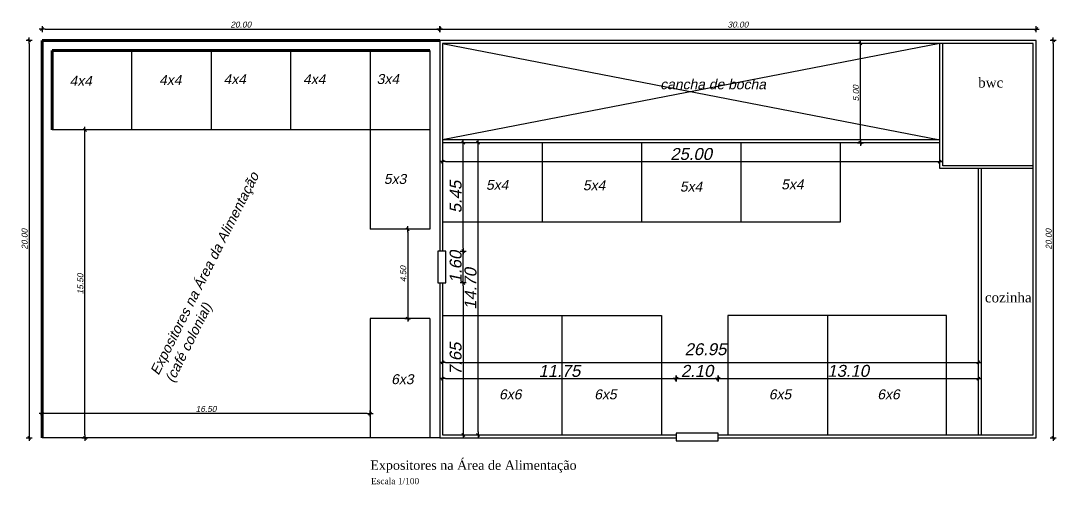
# Model space of a CAD drawing. Header units: metres. Extents: x 2113 to 5678, y -2764 to 956.
# Drawn here: x 3523 to 3575.1, y 294.6 to 318 of the extents above; entities that cross this region are included whole.
import ezdxf

# ---------------------------------------------------------------- set-up
doc = ezdxf.new("R2010")
doc.units = ezdxf.units.M
doc.header["$MEASUREMENT"] = 0
for name, color, linetype in [('COTASOK', 1, 'Continuous'), ('HACHURAS', 8, 'Continuous'), ('PAREDE', 7, 'Continuous')]:
    doc.layers.add(name, color=color, linetype=linetype)
doc.styles.add('JEF', font='times.ttf', dxfattribs={"height": 0.3})
doc.styles.add('ROMANS', font='romans.shx')
doc.styles.add('util2000', font='arial.ttf', dxfattribs={"oblique": 12.000028})
doc.dimstyles.new('int_1-50_m_MS_50', dxfattribs={"dimscale": 0.05, "dimtxt": 3, "dimasz": 1.5, "dimexe": 1, "dimexo": 0, "dimgap": 0.75, "dimtad": 1, "dimzin": 1, "dimdsep": 46, "dimtxsty": 'util2000', "dimblk": '_U2_SETA01', "dimcen": 1.5, "dimse1": 1, "dimse2": 1, "dimclrd": 1, "dimclre": 1, "dimclrt": 1, "dimazin": 3, "dimtfac": 1, "dimtix": 1, "dimtmove": 1, "dimatfit": 3, "dimldrblk": '_U2_SETA02', "dimfxl": 1, "dimtzin": 12, "dimarcsym": 0})

# ---------------------------------------------------------------- blocks, each defined once
blk = doc.blocks.new('_U2_SETA01')
at = {"color": 0}
for p, q in [((-1, 0), (1, 0)), ((0, -1), (0, 1))]:
    blk.add_line(p, q, dxfattribs=at)
blk.add_line((-0.5, -0.5), (0.5, 0.5))
blk = doc.blocks.new('*D71')
at = {"layer": 'Defpoints', "color": 0, "ltscale": 0.3, "transparency": 16777216}
for p in [(3544.094, 317.555), (3524.094, 316.983), (3544.094, 317.022)]:
    blk.add_point(p, dxfattribs=at)
at = {"layer": 'PAREDE', "color": 1, "lineweight": -2, "ltscale": 0.3, "transparency": 16777216}
blk.add_line((3524.244, 317.555), (3543.944, 317.555), dxfattribs=at)
at = {"layer": 'PAREDE', "color": 1, "lineweight": -2, "ltscale": 0.3, "transparency": 16777216, "xscale": 0.15, "yscale": 0.15, "zscale": 0.15, "rotation": 180}
blk.add_blockref('_U2_SETA01', (3524.094, 317.555), dxfattribs=at)
at = {"layer": 'PAREDE', "color": 1, "lineweight": -2, "ltscale": 0.3, "transparency": 16777216, "xscale": 0.15, "yscale": 0.15, "zscale": 0.15}
blk.add_blockref('_U2_SETA01', (3544.094, 317.555), dxfattribs=at)
at = {"layer": 'PAREDE', "color": 1, "ltscale": 0.3, "transparency": 16777216, "insert": (3534.094, 317.783), "char_height": 0.3, "attachment_point": 5, "style": 'util2000'}
blk.add_mtext('20.00', dxfattribs=at)
blk = doc.blocks.new('_U2_SETA02')
blk.add_solid([(-1, -0.17), (0, 0), (-1, 0.17)])
blk = doc.blocks.new('*D72')
at = {"layer": 'Defpoints', "color": 0, "ltscale": 0.3, "transparency": 16777216}
for p in [(3524.094, 316.983), (3523.445, 296.983), (3524.094, 296.983)]:
    blk.add_point(p, dxfattribs=at)
at = {"layer": 'PAREDE', "color": 1, "lineweight": -2, "ltscale": 0.3, "transparency": 16777216}
blk.add_line((3523.445, 316.833), (3523.445, 297.133), dxfattribs=at)
at = {"layer": 'PAREDE', "color": 1, "lineweight": -2, "ltscale": 0.3, "transparency": 16777216, "xscale": 0.15, "yscale": 0.15, "zscale": 0.15}
for p, rotation in [((3523.445, 316.983), 90), ((3523.445, 296.983), 270)]:
    blk.add_blockref('_U2_SETA01', p, dxfattribs=dict(at, rotation=rotation))
at = {"layer": 'PAREDE', "color": 1, "ltscale": 0.3, "transparency": 16777216, "insert": (3523.217, 306.983), "char_height": 0.3, "attachment_point": 5, "rotation": 90, "style": 'util2000'}
blk.add_mtext('20.00', dxfattribs=at)
blk = doc.blocks.new('*D73')
at = {"layer": 'Defpoints', "color": 0, "ltscale": 0.3, "transparency": 16777216}
for p in [(3574.104, 317.555), (3544.094, 316.983), (3574.104, 316.983)]:
    blk.add_point(p, dxfattribs=at)
at = {"layer": 'PAREDE', "color": 1, "lineweight": -2, "ltscale": 0.3, "transparency": 16777216}
blk.add_line((3544.244, 317.555), (3573.954, 317.555), dxfattribs=at)
at = {"layer": 'PAREDE', "color": 1, "lineweight": -2, "ltscale": 0.3, "transparency": 16777216, "xscale": 0.15, "yscale": 0.15, "zscale": 0.15, "rotation": 180}
blk.add_blockref('_U2_SETA01', (3544.094, 317.555), dxfattribs=at)
at = {"layer": 'PAREDE', "color": 1, "lineweight": -2, "ltscale": 0.3, "transparency": 16777216, "xscale": 0.15, "yscale": 0.15, "zscale": 0.15}
blk.add_blockref('_U2_SETA01', (3574.104, 317.555), dxfattribs=at)
at = {"layer": 'PAREDE', "color": 1, "ltscale": 0.3, "transparency": 16777216, "insert": (3559.099, 317.783), "char_height": 0.3, "attachment_point": 5, "style": 'util2000'}
blk.add_mtext('30.00', dxfattribs=at)
blk = doc.blocks.new('*D74')
at = {"layer": 'Defpoints', "color": 0, "ltscale": 0.3, "transparency": 16777216}
for p in [(3524.094, 298.207), (3524.094, 298.207), (3540.594, 298.207)]:
    blk.add_point(p, dxfattribs=at)
at = {"layer": 'PAREDE', "color": 1, "lineweight": -2, "ltscale": 0.3, "transparency": 16777216}
blk.add_line((3540.444, 298.207), (3524.244, 298.207), dxfattribs=at)
at = {"layer": 'PAREDE', "color": 1, "lineweight": -2, "ltscale": 0.3, "transparency": 16777216, "xscale": 0.15, "yscale": 0.15, "zscale": 0.15, "rotation": 180}
blk.add_blockref('_U2_SETA01', (3524.094, 298.207), dxfattribs=at)
at = {"layer": 'PAREDE', "color": 1, "lineweight": -2, "ltscale": 0.3, "transparency": 16777216, "xscale": 0.15, "yscale": 0.15, "zscale": 0.15}
blk.add_blockref('_U2_SETA01', (3540.594, 298.207), dxfattribs=at)
at = {"layer": 'PAREDE', "color": 1, "ltscale": 0.3, "transparency": 16777216, "insert": (3532.344, 298.435), "char_height": 0.3, "attachment_point": 5, "style": 'util2000'}
blk.add_mtext('16.50', dxfattribs=at)
blk = doc.blocks.new('*D75')
at = {"layer": 'Defpoints', "color": 0, "ltscale": 0.3, "transparency": 16777216}
for p in [(3542.094, 307.483), (3542.094, 302.983), (3542.491, 302.983)]:
    blk.add_point(p, dxfattribs=at)
at = {"layer": 'PAREDE', "color": 1, "lineweight": -2, "ltscale": 0.3, "transparency": 16777216}
blk.add_line((3542.491, 307.333), (3542.491, 303.133), dxfattribs=at)
at = {"layer": 'PAREDE', "color": 1, "lineweight": -2, "ltscale": 0.3, "transparency": 16777216, "xscale": 0.15, "yscale": 0.15, "zscale": 0.15}
for p, rotation in [((3542.491, 307.483), 90), ((3542.491, 302.983), 270)]:
    blk.add_blockref('_U2_SETA01', p, dxfattribs=dict(at, rotation=rotation))
at = {"layer": 'PAREDE', "color": 1, "ltscale": 0.3, "transparency": 16777216, "insert": (3542.262, 305.233), "char_height": 0.3, "attachment_point": 5, "rotation": 90, "style": 'util2000'}
blk.add_mtext('4.50', dxfattribs=at)
blk = doc.blocks.new('*D70')
at = {"layer": 'Defpoints', "color": 0, "ltscale": 0.3, "transparency": 16777216}
for p in [(3574.104, 316.983), (3574.13, 296.983), (3574.959, 296.983)]:
    blk.add_point(p, dxfattribs=at)
at = {"layer": 'PAREDE', "color": 1, "lineweight": -2, "ltscale": 0.3, "transparency": 16777216}
blk.add_line((3574.959, 316.833), (3574.959, 297.133), dxfattribs=at)
at = {"layer": 'PAREDE', "color": 1, "lineweight": -2, "ltscale": 0.3, "transparency": 16777216, "xscale": 0.15, "yscale": 0.15, "zscale": 0.15}
for p, rotation in [((3574.959, 316.983), 90), ((3574.959, 296.983), 270)]:
    blk.add_blockref('_U2_SETA01', p, dxfattribs=dict(at, rotation=rotation))
at = {"layer": 'PAREDE', "color": 1, "ltscale": 0.3, "transparency": 16777216, "insert": (3574.731, 306.983), "char_height": 0.3, "attachment_point": 5, "rotation": 90, "style": 'util2000'}
blk.add_mtext('20.00', dxfattribs=at)
blk = doc.blocks.new('*D76')
at = {"layer": 'Defpoints', "color": 0, "ltscale": 0.3, "transparency": 16777216}
for p in [(3565.258, 316.833), (3565.718, 316.833), (3565.718, 311.833)]:
    blk.add_point(p, dxfattribs=at)
at = {"layer": 'PAREDE', "color": 1, "lineweight": -2, "ltscale": 0.3, "transparency": 16777216}
blk.add_line((3565.258, 311.983), (3565.258, 316.683), dxfattribs=at)
at = {"layer": 'PAREDE', "color": 1, "lineweight": -2, "ltscale": 0.3, "transparency": 16777216, "xscale": 0.15, "yscale": 0.15, "zscale": 0.15}
for p, rotation in [((3565.258, 316.833), 90), ((3565.258, 311.833), 270)]:
    blk.add_blockref('_U2_SETA01', p, dxfattribs=dict(at, rotation=rotation))
at = {"layer": 'PAREDE', "color": 1, "ltscale": 0.3, "transparency": 16777216, "insert": (3565.03, 314.333), "char_height": 0.3, "attachment_point": 5, "rotation": 90, "style": 'util2000'}
blk.add_mtext('5.00', dxfattribs=at)
blk = doc.blocks.new('*D83')
at = {"layer": 'Defpoints', "color": 0, "ltscale": 0.3, "transparency": 16777216}
for p in [(3544.399, 304.783), (3544.244, 297.133), (3545.28, 297.133)]:
    blk.add_point(p, dxfattribs=at)
at = {"layer": 'PAREDE', "color": 1, "lineweight": -2, "ltscale": 0.3, "transparency": 16777216}
blk.add_line((3545.28, 304.633), (3545.28, 297.283), dxfattribs=at)
at = {"layer": 'PAREDE', "color": 1, "lineweight": -2, "ltscale": 0.3, "transparency": 16777216, "xscale": 0.15, "yscale": 0.15, "zscale": 0.15}
for p, rotation in [((3545.28, 304.783), 90), ((3545.28, 297.133), 270)]:
    blk.add_blockref('_U2_SETA01', p, dxfattribs=dict(at, rotation=rotation))
at = {"layer": 'PAREDE', "color": 1, "ltscale": 0.3, "transparency": 16777216, "insert": (3544.899, 300.958), "char_height": 0.3, "attachment_point": 5, "rotation": 90, "style": 'util2000'}
blk.add_mtext('{\\H2x;7.65}', dxfattribs=at)
blk = doc.blocks.new('*D84')
at = {"layer": 'Defpoints', "color": 0, "ltscale": 0.3, "transparency": 16777216}
for p in [(3544.399, 306.383), (3545.28, 306.383), (3544.399, 304.783)]:
    blk.add_point(p, dxfattribs=at)
at = {"layer": 'PAREDE', "color": 1, "lineweight": -2, "ltscale": 0.3, "transparency": 16777216}
for p, q in [((3545.28, 306.533), (3545.28, 306.683)), ((3545.28, 304.783), (3545.28, 306.383)), ((3545.28, 304.633), (3545.28, 304.483))]:
    blk.add_line(p, q, dxfattribs=at)
at = {"layer": 'PAREDE', "color": 1, "lineweight": -2, "ltscale": 0.3, "transparency": 16777216, "xscale": 0.15, "yscale": 0.15, "zscale": 0.15}
for p, rotation in [((3545.28, 306.383), 270), ((3545.28, 304.783), 90)]:
    blk.add_blockref('_U2_SETA01', p, dxfattribs=dict(at, rotation=rotation))
at = {"layer": 'PAREDE', "color": 1, "ltscale": 0.3, "transparency": 16777216, "insert": (3544.899, 305.583), "char_height": 0.3, "attachment_point": 5, "rotation": 90, "style": 'util2000'}
blk.add_mtext('{\\H2x;1.60}', dxfattribs=at)
blk = doc.blocks.new('*D85')
at = {"layer": 'Defpoints', "color": 0, "ltscale": 0.3, "transparency": 16777216}
for p in [(3544.399, 311.833), (3545.28, 311.833), (3544.399, 306.383)]:
    blk.add_point(p, dxfattribs=at)
at = {"layer": 'PAREDE', "color": 1, "lineweight": -2, "ltscale": 0.3, "transparency": 16777216}
blk.add_line((3545.28, 306.533), (3545.28, 311.683), dxfattribs=at)
at = {"layer": 'PAREDE', "color": 1, "lineweight": -2, "ltscale": 0.3, "transparency": 16777216, "xscale": 0.15, "yscale": 0.15, "zscale": 0.15}
for p, rotation in [((3545.28, 311.833), 90), ((3545.28, 306.383), 270)]:
    blk.add_blockref('_U2_SETA01', p, dxfattribs=dict(at, rotation=rotation))
at = {"layer": 'PAREDE', "color": 1, "ltscale": 0.3, "transparency": 16777216, "insert": (3544.9, 309.108), "char_height": 0.3, "attachment_point": 5, "rotation": 90, "style": 'util2000'}
blk.add_mtext('{\\H2x;5.45}', dxfattribs=at)
blk = doc.blocks.new('*D77')
at = {"layer": 'Defpoints', "color": 0, "ltscale": 0.3, "transparency": 16777216}
for p in [(3555.994, 299.999), (3558.094, 299.999), (3558.094, 299.968)]:
    blk.add_point(p, dxfattribs=at)
at = {"layer": 'PAREDE', "color": 1, "lineweight": -2, "ltscale": 0.3, "transparency": 16777216}
blk.add_line((3556.144, 299.968), (3557.944, 299.968), dxfattribs=at)
at = {"layer": 'PAREDE', "color": 1, "lineweight": -2, "ltscale": 0.3, "transparency": 16777216, "xscale": 0.15, "yscale": 0.15, "zscale": 0.15, "rotation": 180}
blk.add_blockref('_U2_SETA01', (3555.994, 299.968), dxfattribs=at)
at = {"layer": 'PAREDE', "color": 1, "lineweight": -2, "ltscale": 0.3, "transparency": 16777216, "xscale": 0.15, "yscale": 0.15, "zscale": 0.15}
blk.add_blockref('_U2_SETA01', (3558.094, 299.968), dxfattribs=at)
at = {"layer": 'PAREDE', "color": 1, "ltscale": 0.3, "transparency": 16777216, "insert": (3557.044, 300.349), "char_height": 0.3, "attachment_point": 5, "style": 'util2000'}
blk.add_mtext('{\\H2x;2.10}', dxfattribs=at)
blk = doc.blocks.new('*D78')
at = {"layer": 'Defpoints', "color": 0, "ltscale": 0.3, "transparency": 16777216}
for p in [(3546.029, 311.833), (3546.822, 311.833), (3546.822, 297.133)]:
    blk.add_point(p, dxfattribs=at)
at = {"layer": 'PAREDE', "color": 1, "lineweight": -2, "ltscale": 0.3, "transparency": 16777216}
blk.add_line((3546.029, 297.283), (3546.029, 311.683), dxfattribs=at)
at = {"layer": 'PAREDE', "color": 1, "lineweight": -2, "ltscale": 0.3, "transparency": 16777216, "xscale": 0.15, "yscale": 0.15, "zscale": 0.15}
for p, rotation in [((3546.029, 311.833), 90), ((3546.029, 297.133), 270)]:
    blk.add_blockref('_U2_SETA01', p, dxfattribs=dict(at, rotation=rotation))
at = {"layer": 'PAREDE', "color": 1, "ltscale": 0.3, "transparency": 16777216, "insert": (3545.648, 304.483), "char_height": 0.3, "attachment_point": 5, "rotation": 90, "style": 'util2000'}
blk.add_mtext('{\\H2x;14.70}', dxfattribs=at)
blk = doc.blocks.new('*D79')
at = {"layer": 'Defpoints', "color": 0, "ltscale": 0.3, "transparency": 16777216}
for p in [(3544.244, 300.441), (3555.994, 299.968), (3555.994, 297.226)]:
    blk.add_point(p, dxfattribs=at)
at = {"layer": 'PAREDE', "color": 1, "lineweight": -2, "ltscale": 0.3, "transparency": 16777216}
blk.add_line((3544.394, 299.968), (3555.844, 299.968), dxfattribs=at)
at = {"layer": 'PAREDE', "color": 1, "lineweight": -2, "ltscale": 0.3, "transparency": 16777216, "xscale": 0.15, "yscale": 0.15, "zscale": 0.15, "rotation": 180}
blk.add_blockref('_U2_SETA01', (3544.244, 299.968), dxfattribs=at)
at = {"layer": 'PAREDE', "color": 1, "lineweight": -2, "ltscale": 0.3, "transparency": 16777216, "xscale": 0.15, "yscale": 0.15, "zscale": 0.15}
blk.add_blockref('_U2_SETA01', (3555.994, 299.968), dxfattribs=at)
at = {"layer": 'PAREDE', "color": 1, "ltscale": 0.3, "transparency": 16777216, "insert": (3550.119, 300.349), "char_height": 0.3, "attachment_point": 5, "style": 'util2000'}
blk.add_mtext('{\\H2x;11.75}', dxfattribs=at)
blk = doc.blocks.new('*D80')
at = {"layer": 'Defpoints', "color": 0, "ltscale": 0.3, "transparency": 16777216}
for p in [(3571.19, 299.968), (3571.19, 297.785), (3558.094, 297.226)]:
    blk.add_point(p, dxfattribs=at)
at = {"layer": 'PAREDE', "color": 1, "lineweight": -2, "ltscale": 0.3, "transparency": 16777216}
blk.add_line((3558.244, 299.968), (3571.04, 299.968), dxfattribs=at)
at = {"layer": 'PAREDE', "color": 1, "lineweight": -2, "ltscale": 0.3, "transparency": 16777216, "xscale": 0.15, "yscale": 0.15, "zscale": 0.15, "rotation": 180}
blk.add_blockref('_U2_SETA01', (3558.094, 299.968), dxfattribs=at)
at = {"layer": 'PAREDE', "color": 1, "lineweight": -2, "ltscale": 0.3, "transparency": 16777216, "xscale": 0.15, "yscale": 0.15, "zscale": 0.15}
blk.add_blockref('_U2_SETA01', (3571.19, 299.968), dxfattribs=at)
at = {"layer": 'PAREDE', "color": 1, "ltscale": 0.3, "transparency": 16777216, "insert": (3564.642, 300.35), "char_height": 0.3, "attachment_point": 5, "style": 'util2000'}
blk.add_mtext('{\\H2x;13.10}', dxfattribs=at)
blk = doc.blocks.new('*D81')
at = {"layer": 'Defpoints', "color": 0, "ltscale": 0.3, "transparency": 16777216}
for p in [(3571.19, 300.779), (3544.244, 300.51), (3571.19, 300.51)]:
    blk.add_point(p, dxfattribs=at)
at = {"layer": 'PAREDE', "color": 1, "lineweight": -2, "ltscale": 0.3, "transparency": 16777216}
blk.add_line((3544.394, 300.779), (3571.04, 300.779), dxfattribs=at)
at = {"layer": 'PAREDE', "color": 1, "lineweight": -2, "ltscale": 0.3, "transparency": 16777216, "xscale": 0.15, "yscale": 0.15, "zscale": 0.15, "rotation": 180}
blk.add_blockref('_U2_SETA01', (3544.244, 300.779), dxfattribs=at)
at = {"layer": 'PAREDE', "color": 1, "lineweight": -2, "ltscale": 0.3, "transparency": 16777216, "xscale": 0.15, "yscale": 0.15, "zscale": 0.15}
blk.add_blockref('_U2_SETA01', (3571.19, 300.779), dxfattribs=at)
at = {"layer": 'PAREDE', "color": 1, "ltscale": 0.3, "transparency": 16777216, "insert": (3557.467, 301.439), "char_height": 0.3, "attachment_point": 5, "style": 'util2000'}
blk.add_mtext('{\\H2x;26.95}', dxfattribs=at)
blk = doc.blocks.new('*D82')
at = {"layer": 'Defpoints', "color": 0, "ltscale": 0.3, "transparency": 16777216}
for p in [(3544.244, 311.833), (3569.244, 311.833), (3569.244, 310.886)]:
    blk.add_point(p, dxfattribs=at)
at = {"layer": 'PAREDE', "color": 1, "lineweight": -2, "ltscale": 0.3, "transparency": 16777216}
blk.add_line((3544.394, 310.886), (3569.094, 310.886), dxfattribs=at)
at = {"layer": 'PAREDE', "color": 1, "lineweight": -2, "ltscale": 0.3, "transparency": 16777216, "xscale": 0.15, "yscale": 0.15, "zscale": 0.15, "rotation": 180}
blk.add_blockref('_U2_SETA01', (3544.244, 310.886), dxfattribs=at)
at = {"layer": 'PAREDE', "color": 1, "lineweight": -2, "ltscale": 0.3, "transparency": 16777216, "xscale": 0.15, "yscale": 0.15, "zscale": 0.15}
blk.add_blockref('_U2_SETA01', (3569.244, 310.886), dxfattribs=at)
at = {"layer": 'PAREDE', "color": 1, "ltscale": 0.3, "transparency": 16777216, "insert": (3556.744, 311.267), "char_height": 0.3, "attachment_point": 5, "style": 'util2000'}
blk.add_mtext('{\\H2x;25.00}', dxfattribs=at)
blk = doc.blocks.new('*D86')
at = {"layer": 'Defpoints', "color": 0, "ltscale": 0.3, "transparency": 16777216}
for p in [(3526.071, 312.483), (3526.25, 312.483), (3526.071, 296.983)]:
    blk.add_point(p, dxfattribs=at)
at = {"layer": 'PAREDE', "color": 1, "lineweight": -2, "ltscale": 0.3, "transparency": 16777216}
blk.add_line((3526.25, 297.133), (3526.25, 312.333), dxfattribs=at)
at = {"layer": 'PAREDE', "color": 1, "lineweight": -2, "ltscale": 0.3, "transparency": 16777216, "xscale": 0.15, "yscale": 0.15, "zscale": 0.15}
for p, rotation in [((3526.25, 312.483), 90), ((3526.25, 296.983), 270)]:
    blk.add_blockref('_U2_SETA01', p, dxfattribs=dict(at, rotation=rotation))
at = {"layer": 'PAREDE', "color": 1, "ltscale": 0.3, "transparency": 16777216, "insert": (3526.022, 304.733), "char_height": 0.3, "attachment_point": 5, "rotation": 90, "style": 'util2000'}
blk.add_mtext('15.50', dxfattribs=at)

msp = doc.modelspace()

# ---------------------------------------------------------------- linework, layer by layer
at = {"layer": 'HACHURAS'}
msp.add_line((3544.132, 296.983), (3524.094, 296.983), dxfattribs=at)
at = {"layer": 'PAREDE', "lineweight": 80}
for p, q in [((3544.094, 316.983), (3524.094, 316.983)), ((3524.094, 316.983), (3524.094, 296.983)), ((3543.594, 316.483), (3524.594, 316.483)), ((3524.594, 316.483), (3524.594, 312.483))]:
    msp.add_line(p, q, dxfattribs=at)
at = {"layer": 'PAREDE'}
for p, q in [((3544.094, 316.983), (3544.094, 306.383)), ((3574.094, 316.983), (3544.094, 316.983)), ((3544.244, 316.833), (3544.244, 306.383)), ((3573.944, 316.833), (3544.244, 316.833)), ((3544.244, 316.833), (3569.244, 311.983)), ((3569.244, 316.833), (3544.244, 311.983)), ((3569.244, 310.533), (3569.244, 316.833)), ((3569.394, 310.683), (3569.394, 316.833)), ((3573.944, 297.133), (3573.944, 316.833)), ((3574.094, 296.983), (3574.094, 316.983)), ((3528.594, 316.483), (3528.594, 312.483)), ((3532.594, 316.483), (3532.594, 312.483)), ((3536.594, 316.483), (3536.594, 312.483)), ((3540.594, 316.483), (3540.594, 312.483)), ((3543.594, 316.483), (3543.594, 307.483)), ((3543.594, 312.483), (3524.594, 312.483)), ((3540.594, 312.483), (3540.594, 307.483)), ((3569.244, 311.983), (3544.244, 311.983)), ((3569.244, 311.983), (3544.244, 311.983)), ((3569.244, 311.833), (3544.244, 311.833)), ((3569.244, 311.833), (3544.244, 311.833)), ((3549.244, 311.833), (3549.244, 307.833)), ((3554.244, 311.833), (3554.244, 307.833)), ((3559.244, 311.833), (3559.244, 307.833)), ((3564.244, 311.833), (3564.244, 307.833)), ((3573.944, 310.533), (3569.244, 310.533)), ((3573.944, 310.683), (3569.394, 310.683)), ((3571.19, 297.133), (3571.19, 310.533)), ((3571.34, 297.133), (3571.34, 310.533)), ((3543.594, 307.483), (3540.594, 307.483)), ((3564.244, 307.833), (3544.244, 307.833)), ((3544.094, 304.783), (3544.094, 296.983)), ((3544.244, 304.783), (3544.244, 297.133)), ((3543.594, 302.983), (3540.594, 302.983)), ((3540.594, 302.983), (3540.594, 296.983)), ((3543.594, 302.983), (3543.594, 296.983)), ((3544.244, 303.133), (3555.244, 303.133)), ((3550.244, 303.133), (3550.244, 297.133)), ((3555.244, 303.133), (3555.244, 297.133)), ((3558.594, 303.133), (3558.594, 297.133)), ((3569.594, 303.133), (3558.594, 303.133)), ((3563.594, 303.133), (3563.594, 297.133)), ((3569.594, 297.133), (3569.594, 303.133)), ((3544.094, 296.983), (3555.994, 296.983)), ((3544.244, 297.133), (3555.994, 297.133)), ((3558.094, 297.133), (3573.944, 297.133)), ((3558.094, 296.983), (3574.094, 296.983))]:
    msp.add_line(p, q, dxfattribs=at)
for points in [[(3543.999, 304.783), (3544.399, 304.783), (3544.399, 306.383), (3543.999, 306.383)], [(3558.094, 296.826), (3558.094, 297.226), (3555.994, 297.226), (3555.994, 296.826)]]:
    msp.add_lwpolyline(points, close=True, dxfattribs=at)

# ---------------------------------------------------------------- texts
at = {"layer": 'COTASOK', "style": 'JEF'}
msp.add_text('Expositores na Área de Alimentação', height=0.46875, dxfattribs=at).set_placement((3540.602, 295.375))
at = {"layer": 'COTASOK', "insert": (3540.639, 294.962), "char_height": 0.3125, "width": 11.83437, "attachment_point": 1, "style": 'JEF'}
msp.add_mtext('Escala 1/100', dxfattribs=at)
at = {"layer": 'PAREDE', "color": 1, "char_height": 0.5, "attachment_point": 7, "rotation": 359.9678, "style": 'util2000'}
for s, insert in [('{\\f@Arial Unicode MS|b0|i0|c0|p34;\\C256;4x4}', (3525.478, 314.705)), ('{\\f@Arial Unicode MS|b0|i0|c0|p34;\\C256;4x4}', (3529.98, 314.746)), ('{\\f@Arial Unicode MS|b0|i0|c0|p34;\\C256;4x4}', (3533.223, 314.787)), ('{\\f@Arial Unicode MS|b0|i0|c0|p34;\\C256;4x4}', (3537.223, 314.787)), ('{\\f@Arial Unicode MS|b0|i0|c0|p34;\\C256;3x4}', (3540.926, 314.787)), ('{\\f@Arial Unicode MS|b0|i0|c0|p34;\\C256;cancha de bocha}', (3555.186, 314.523)), ('{\\f@Arial Unicode MS|b0|i0|c0|p34;\\C256;5x3}', (3541.288, 309.758)), ('{\\f@Arial Unicode MS|b0|i0|c0|p34;\\C256;5x4}', (3546.424, 309.461)), ('{\\f@Arial Unicode MS|b0|i0|c0|p34;\\C256;5x4}', (3551.3, 309.439)), ('{\\f@Arial Unicode MS|b0|i0|c0|p34;\\C256;5x4}', (3561.273, 309.482)), ('{\\f@Arial Unicode MS|b0|i0|c0|p34;\\C256;5x4}', (3556.177, 309.373)), ('{\\f@Arial Unicode MS|b0|i0|c0|p34;\\C256;6x3}', (3541.655, 299.678)), ('{\\f@Arial Unicode MS|b0|i0|c0|p34;\\C256;6x6}', (3547.082, 298.916)), ('{\\f@Arial Unicode MS|b0|i0|c0|p34;\\C256;6x5}', (3551.87, 298.916)), ('{\\f@Arial Unicode MS|b0|i0|c0|p34;\\C256;6x5}', (3560.651, 298.916)), ('{\\f@Arial Unicode MS|b0|i0|c0|p34;\\C256;6x6}', (3566.107, 298.916))]:
    msp.add_mtext(s, dxfattribs=dict(at, insert=insert))
at = {"layer": 'PAREDE', "char_height": 0.5, "width": 1.28891, "attachment_point": 1, "rotation": 0, "style": 'ROMANS'}
for s, insert in [('{\\fTimes New Roman|b0|i0|c0|p18;bwc}', (3571.181, 315.116)), ('{\\fTimes New Roman|b0|i0|c0|p18;bwc}', (3571.181, 315.116)), ('{\\fTimes New Roman|b0|i0|c0|p18;cozinha}', (3571.519, 304.301))]:
    msp.add_mtext(s, dxfattribs=dict(at, insert=insert))
at = {"layer": 'PAREDE', "color": 1, "insert": (3530.832, 299.653), "char_height": 0.5, "width": 21.69435, "attachment_point": 7, "rotation": 63.342, "style": 'util2000'}
msp.add_mtext('{\\f@Arial Unicode MS|b0|i0|c0|p34;\\C256;Expositores na Área da Alimentação\\P(café colonial)}', dxfattribs=at)

# ---------------------------------------------------------------- dimensions: what is measured, and where the dimension line sits
at = {"layer": 'PAREDE', "ltscale": 0.3}
for base, p1, p2, picture, middle in [((3544.094, 317.555), (3524.094, 316.983), (3544.094, 317.022), '*D71', (3534.094, 317.783)), ((3524.094, 298.207), (3540.594, 298.207), (3524.094, 298.207), '*D74', (3532.344, 298.435))]:
    dim = msp.add_linear_dim(base=base, p1=p1, p2=p2, dimstyle='int_1-50_m_MS_50', override={"dimscale": 0.1}, dxfattribs=at)
    dim.commit()
    dim.dimension.update_dxf_attribs({"geometry": picture, "text_midpoint": middle})
for base, p1, p2, text, picture, middle in [((3574.104, 317.555), (3544.094, 316.983), (3574.104, 316.983), '30.00', '*D73', (3559.099, 317.783)), ((3569.244, 310.886), (3544.244, 311.833), (3569.244, 311.833), '{\\H2x;<>}', '*D82', (3556.744, 311.267)), ((3555.994, 299.968), (3544.244, 300.441), (3555.994, 297.226), '{\\H2x;<>}', '*D79', (3550.119, 300.349)), ((3558.094, 299.968), (3555.994, 299.999), (3558.094, 299.999), '{\\H2x;<>}', '*D77', (3557.044, 300.349)), ((3571.19, 299.968), (3558.094, 297.226), (3571.19, 297.785), '{\\H2x;<>}', '*D80', (3564.642, 300.35))]:
    dim = msp.add_linear_dim(base=base, p1=p1, p2=p2, text=text, dimstyle='int_1-50_m_MS_50', override={"dimscale": 0.1}, dxfattribs=at)
    dim.commit()
    dim.dimension.update_dxf_attribs({"geometry": picture, "text_midpoint": middle})
for base, p1, p2, picture, middle in [((3523.445, 296.983), (3524.094, 316.983), (3524.094, 296.983), '*D72', (3523.217, 306.983)), ((3565.258, 316.833), (3565.718, 311.833), (3565.718, 316.833), '*D76', (3565.03, 314.333)), ((3574.959, 296.983), (3574.104, 316.983), (3574.13, 296.983), '*D70', (3574.731, 306.983)), ((3526.25, 312.483), (3526.071, 296.983), (3526.071, 312.483), '*D86', (3526.022, 304.733)), ((3542.491, 302.983), (3542.094, 307.483), (3542.094, 302.983), '*D75', (3542.262, 305.233))]:
    dim = msp.add_linear_dim(base=base, p1=p1, p2=p2, angle=90, dimstyle='int_1-50_m_MS_50', override={"dimscale": 0.1}, dxfattribs=at)
    dim.commit()
    dim.dimension.update_dxf_attribs({"geometry": picture, "text_midpoint": middle})
for base, p1, p2, picture, middle in [((3545.28, 311.833), (3544.399, 306.383), (3544.399, 311.833), '*D85', (3544.9, 309.108)), ((3546.029, 311.833), (3546.822, 297.133), (3546.822, 311.833), '*D78', (3545.648, 304.483)), ((3545.28, 306.383), (3544.399, 304.783), (3544.399, 306.383), '*D84', (3544.899, 305.583)), ((3545.28, 297.133), (3544.399, 304.783), (3544.244, 297.133), '*D83', (3544.899, 300.958))]:
    dim = msp.add_linear_dim(base=base, p1=p1, p2=p2, angle=90, text='{\\H2x;<>}', dimstyle='int_1-50_m_MS_50', override={"dimscale": 0.1}, dxfattribs=at)
    dim.commit()
    dim.dimension.update_dxf_attribs({"geometry": picture, "text_midpoint": middle})
dim = msp.add_linear_dim(base=(3571.19, 300.779), p1=(3544.244, 300.51), p2=(3571.19, 300.51), text='{\\H2x;<>}', dimstyle='int_1-50_m_MS_50', override={"dimscale": 0.1}, dxfattribs=at)
dim.commit()
dim.dimension.update_dxf_attribs({"geometry": '*D81', "text_midpoint": (3557.467, 301.058), "dimtype": 160})

doc.saveas('drawing.dxf')
